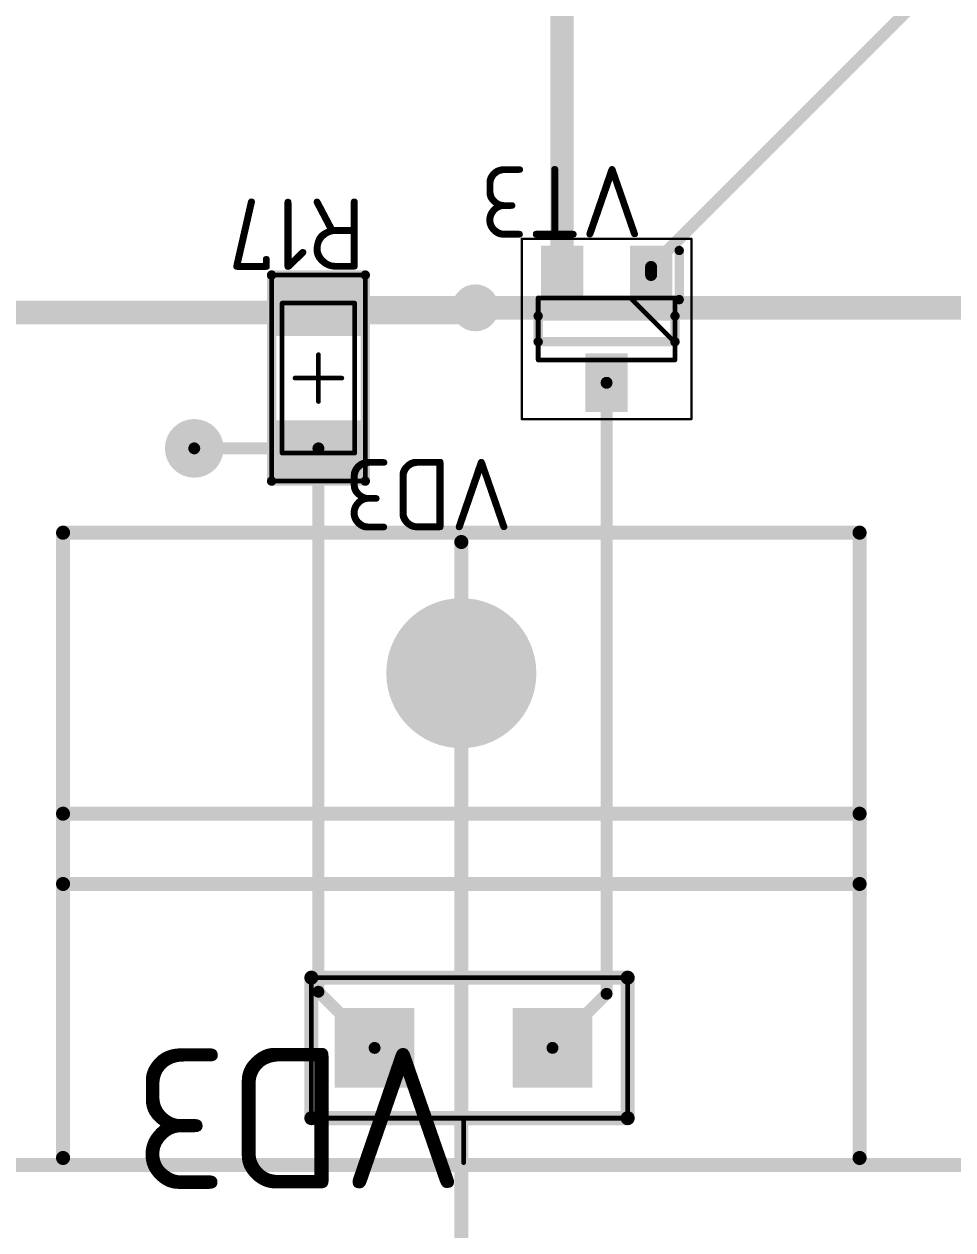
# Model space of a CAD drawing. Header units: inches. Extents: x 0 to 220, y -79 to 15.
# Drawn here: x 60.47 to 80.29, y -51.39 to -25.64 of the extents above; entities that cross this region are included whole.
import ezdxf

# ---------------------------------------------------------------- set-up
doc = ezdxf.new("R2010")
doc.units = ezdxf.units.IN
for name, color, linetype in [('Bottom Layer- Bottom', 5, 'Continuous'), ('Bottom Solder- Bot Mask', 6, 'Continuous'), ('Mechanical 1- Top Assy', 6, 'Continuous'), ('Mechanical 13', 56, 'Continuous'), ('Mechanical 15', 56, 'Continuous'), ('Multi-Layer', 9, 'Continuous'), ('Top Layer- Top', 1, 'Continuous'), ('Top Overlay- Top Silk', 2, 'Continuous'), ('Top Paste- Top Paste', 8, 'Continuous'), ('Top Solder- Top Mask', 216, 'Continuous')]:
    doc.layers.add(name, color=color, linetype=linetype)
doc.styles.add('GOST type B', font='', dxfattribs={"height": 0.2})
doc.styles.get('GOST type B').set_extended_font_data('GOST type B')

# ---------------------------------------------------------------- blocks, each defined once
blk = doc.blocks.new('SOT_23_3_11')
at = {"layer": 'Top Layer- Top'}
for points in [[(-0.52500022, 0.35000057), (0.52500022, 0.35000057), (0.52500022, -0.35000057), (-0.52500022, -0.35000057)], [(1.77500026, -0.6000000699999999), (2.8250007, -0.6000000699999999), (2.8250007, -1.30000121), (1.77500026, -1.30000121)], [(-0.52500022, -1.55000071), (0.52500022, -1.55000071), (0.52500022, -2.25000185), (-0.52500022, -2.25000185)]]:
    blk.add_hatch(color=7, dxfattribs=at).paths.add_polyline_path(points)
at = {"layer": 'Top Paste- Top Paste'}
for points in [[(-0.52500022, 0.35000057), (0.52500022, 0.35000057), (0.52500022, -0.35000057), (-0.52500022, -0.35000057)], [(1.77500026, -0.6000000699999999), (2.8250007, -0.6000000699999999), (2.8250007, -1.30000121), (1.77500026, -1.30000121)], [(-0.52500022, -1.55000071), (0.52500022, -1.55000071), (0.52500022, -2.25000185), (-0.52500022, -2.25000185)]]:
    blk.add_hatch(color=7, dxfattribs=at).paths.add_polyline_path(points)
at = {"layer": 'Top Solder- Top Mask'}
for points in [[(-0.62660022, 0.45160057), (0.62660022, 0.45160057), (0.62660022, -0.45160057), (-0.62660022, -0.45160057)], [(1.67340026, -0.4984000699999999), (2.9266007, -0.4984000699999999), (2.9266007, -1.40160121), (1.67340026, -1.40160121)], [(-0.62660022, -1.44840071), (0.62660022, -1.44840071), (0.62660022, -2.35160185), (-0.62660022, -2.35160185)]]:
    blk.add_hatch(color=7, dxfattribs=at).paths.add_polyline_path(points)
at = {"layer": 'Mechanical 13'}
for points in [[(0.48800004, -0.44000166, 0.0999998, 0.0999998, 0), (1.43800068, 0.50999898, 0.0999998, 0.0999998, 0)], [(0.48800004, -2.41000026, 0.0999998, 0.0999998, 0), (0.48800004, 0.50999898, 0.0999998, 0.0999998, 0)], [(1.81200044, 0.50999898, 0.0999998, 0.0999998, 0), (0.48800004, 0.50999898, 0.0999998, 0.0999998, 0)], [(1.81200044, -2.41000026, 0.0999998, 0.0999998, 0), (1.81200044, 0.50999898, 0.0999998, 0.0999998, 0)], [(1.81200044, -2.41000026, 0.0999998, 0.0999998, 0), (0.48800004, -2.41000026, 0.0999998, 0.0999998, 0)]]:
    blk.add_lwpolyline(points, format="xyseb", dxfattribs=at)
for points in [[(0.4630013599999999, 0.50999898, 0.0499999, 0.0499999, 1), (0.51299872, 0.50999898, 0.0499999, 0.0499999, 1)], [(0.4630013599999999, 0.50999898, 0.0499999, 0.0499999, 1), (0.51299872, 0.50999898, 0.0499999, 0.0499999, 1)], [(1.413002, 0.50999898, 0.0499999, 0.0499999, 1), (1.46299936, 0.50999898, 0.0499999, 0.0499999, 1)], [(1.78700176, 0.50999898, 0.0499999, 0.0499999, 1), (1.83699912, 0.50999898, 0.0499999, 0.0499999, 1)], [(1.78700176, 0.50999898, 0.0499999, 0.0499999, 1), (1.83699912, 0.50999898, 0.0499999, 0.0499999, 1)], [(0.4630013599999999, -0.44000166, 0.0499999, 0.0499999, 1), (0.51299872, -0.44000166, 0.0499999, 0.0499999, 1)], [(0.4630013599999999, -2.41000026, 0.0499999, 0.0499999, 1), (0.51299872, -2.41000026, 0.0499999, 0.0499999, 1)], [(0.4630013599999999, -2.41000026, 0.0499999, 0.0499999, 1), (0.51299872, -2.41000026, 0.0499999, 0.0499999, 1)], [(1.78700176, -2.41000026, 0.0499999, 0.0499999, 1), (1.83699912, -2.41000026, 0.0499999, 0.0499999, 1)], [(1.78700176, -2.41000026, 0.0499999, 0.0499999, 1), (1.83699912, -2.41000026, 0.0499999, 0.0499999, 1)]]:
    blk.add_lwpolyline(points, format="xyseb", close=True, dxfattribs=at)
at = {"layer": 'Mechanical 15'}
for points in [[(-0.77499972, -2.75999956, 0.0499999, 0.0499999, 0), (-0.77499972, 0.8599982799999999, 0.0499999, 0.0499999, 0)], [(3.0750002, 0.8599982799999999, 0.0499999, 0.0499999, 0), (-0.77499972, 0.8599982799999999, 0.0499999, 0.0499999, 0)], [(3.0750002, -2.75999956, 0.0499999, 0.0499999, 0), (3.0750002, 0.8599982799999999, 0.0499999, 0.0499999, 0)], [(3.0750002, -2.75999956, 0.0499999, 0.0499999, 0), (-0.77499972, -2.75999956, 0.0499999, 0.0499999, 0)]]:
    blk.add_lwpolyline(points, format="xyseb", dxfattribs=at)
for points in [[(-0.78749906, 0.8599982799999999, 0.02499868, 0.02499868, 1), (-0.76250038, 0.8599982799999999, 0.02499868, 0.02499868, 1)], [(-0.78749906, 0.8599982799999999, 0.02499868, 0.02499868, 1), (-0.76250038, 0.8599982799999999, 0.02499868, 0.02499868, 1)], [(3.06250086, 0.8599982799999999, 0.02499868, 0.02499868, 1), (3.08749954, 0.8599982799999999, 0.02499868, 0.02499868, 1)], [(3.06250086, 0.8599982799999999, 0.02499868, 0.02499868, 1), (3.08749954, 0.8599982799999999, 0.02499868, 0.02499868, 1)], [(-0.78749906, -2.75999956, 0.02499868, 0.02499868, 1), (-0.76250038, -2.75999956, 0.02499868, 0.02499868, 1)], [(-0.78749906, -2.75999956, 0.02499868, 0.02499868, 1), (-0.76250038, -2.75999956, 0.02499868, 0.02499868, 1)], [(3.06250086, -2.75999956, 0.02499868, 0.02499868, 1), (3.08749954, -2.75999956, 0.02499868, 0.02499868, 1)], [(3.06250086, -2.75999956, 0.02499868, 0.02499868, 1), (3.08749954, -2.75999956, 0.02499868, 0.02499868, 1)]]:
    blk.add_lwpolyline(points, format="xyseb", close=True, dxfattribs=at)
at = {"layer": 'Top Overlay- Top Silk'}
for points in [[(0.52500022, 0.5999987999999999, 0.1999996, 0.1999996, 0), (-0.52500022, 0.5999987999999999, 0.1999996, 0.1999996, 0)], [(0.87499952, -2.41000026, 0.1999996, 0.1999996, 0), (0.87499952, 0.50999898, 0.1999996, 0.1999996, 0)], [(1.42500096, 0.50999898, 0.1999996, 0.1999996, 0), (0.87499952, 0.50999898, 0.1999996, 0.1999996, 0)], [(1.42500096, -2.41000026, 0.1999996, 0.1999996, 0), (1.42500096, 0.50999898, 0.1999996, 0.1999996, 0)], [(1.42500096, -2.41000026, 0.1999996, 0.1999996, 0), (0.87499952, -2.41000026, 0.1999996, 0.1999996, 0)]]:
    blk.add_lwpolyline(points, format="xyseb", dxfattribs=at)
for points in [[(-0.57500012, 0.5999987999999999, 0.0999998, 0.0999998, 1), (-0.47500032, 0.5999987999999999, 0.0999998, 0.0999998, 1)], [(0.47500032, 0.5999987999999999, 0.0999998, 0.0999998, 1), (0.57500012, 0.5999987999999999, 0.0999998, 0.0999998, 1)], [(0.8249996199999998, 0.50999898, 0.0999998, 0.0999998, 1), (0.9249994199999999, 0.50999898, 0.0999998, 0.0999998, 1)], [(0.8249996199999998, 0.50999898, 0.0999998, 0.0999998, 1), (0.9249994199999999, 0.50999898, 0.0999998, 0.0999998, 1)], [(1.37500106, 0.50999898, 0.0999998, 0.0999998, 1), (1.47500086, 0.50999898, 0.0999998, 0.0999998, 1)], [(1.37500106, 0.50999898, 0.0999998, 0.0999998, 1), (1.47500086, 0.50999898, 0.0999998, 0.0999998, 1)], [(0.8249996199999998, -2.41000026, 0.0999998, 0.0999998, 1), (0.9249994199999999, -2.41000026, 0.0999998, 0.0999998, 1)], [(0.8249996199999998, -2.41000026, 0.0999998, 0.0999998, 1), (0.9249994199999999, -2.41000026, 0.0999998, 0.0999998, 1)], [(1.37500106, -2.41000026, 0.0999998, 0.0999998, 1), (1.47500086, -2.41000026, 0.0999998, 0.0999998, 1)], [(1.37500106, -2.41000026, 0.0999998, 0.0999998, 1), (1.47500086, -2.41000026, 0.0999998, 0.0999998, 1)]]:
    blk.add_lwpolyline(points, format="xyseb", close=True, dxfattribs=at)
blk = doc.blocks.new('VSMY2853G_16')
at = {"layer": 'Top Layer- Top'}
for points in [[(-1.14544983, 0.74951209), (-1.14544983, -0.75048745), (-2.64544937, -0.75048745), (-2.64544937, 0.74951209)], [(2.65105769, -0.7498372099999998), (1.15105815, -0.7498372100000001), (1.15105815, 0.7501623299999998), (2.65105769, 0.7501623300000001)]]:
    blk.add_hatch(color=7, dxfattribs=at).paths.add_polyline_path(points)
at = {"layer": 'Top Paste- Top Paste'}
for points in [[(-1.14544983, 0.74951209), (-1.14544983, -0.75048745), (-2.64544937, -0.75048745), (-2.64544937, 0.74951209)], [(2.65105769, -0.7498372099999998), (1.15105815, -0.7498372100000001), (1.15105815, 0.7501623299999998), (2.65105769, 0.7501623300000001)]]:
    blk.add_hatch(color=7, dxfattribs=at).paths.add_polyline_path(points)
at = {"layer": 'Top Solder- Top Mask'}
for points in [[(-1.04384983, 0.85111209), (-1.04384983, -0.85208745), (-2.74704937, -0.85208745), (-2.74704937, 0.85111209)], [(2.75265769, -0.8514372099999997), (1.04945815, -0.8514372100000002), (1.04945815, 0.8517623299999998), (2.75265769, 0.8517623300000001)]]:
    blk.add_hatch(color=7, dxfattribs=at).paths.add_polyline_path(points)
at = {"layer": 'Mechanical 13'}
for points in [[(-3.50000062, 1.49999954, 0.0999998, 0.0999998, 0), (-3.50000062, -1.49999954, 0.0999998, 0.0999998, 0)], [(3.25000112, 1.49999954, 0.0999998, 0.0999998, 0), (-3.50000062, 1.49999954, 0.0999998, 0.0999998, 0)], [(3.25000112, 1.49999954, 0.0999998, 0.0999998, 0), (3.25000112, -1.49999954, 0.0999998, 0.0999998, 0)], [(3.25000112, -1.49999954, 0.0999998, 0.0999998, 0), (-3.50000062, -1.49999954, 0.0999998, 0.0999998, 0)]]:
    blk.add_lwpolyline(points, format="xyseb", dxfattribs=at)
for points in [[(-3.5249993, 1.49999954, 0.0499999, 0.0499999, 1), (-3.475001939999999, 1.49999954, 0.0499999, 0.0499999, 1)], [(-3.5249993, 1.49999954, 0.0499999, 0.0499999, 1), (-3.475001939999999, 1.49999954, 0.0499999, 0.0499999, 1)], [(3.225002439999999, 1.49999954, 0.0499999, 0.0499999, 1), (3.2749998, 1.49999954, 0.0499999, 0.0499999, 1)], [(3.225002439999999, 1.49999954, 0.0499999, 0.0499999, 1), (3.2749998, 1.49999954, 0.0499999, 0.0499999, 1)], [(-3.5249993, -1.49999954, 0.0499999, 0.0499999, 1), (-3.475001939999999, -1.49999954, 0.0499999, 0.0499999, 1)], [(-3.5249993, -1.49999954, 0.0499999, 0.0499999, 1), (-3.475001939999999, -1.49999954, 0.0499999, 0.0499999, 1)], [(3.225002439999999, -1.49999954, 0.0499999, 0.0499999, 1), (3.2749998, -1.49999954, 0.0499999, 0.0499999, 1)], [(3.225002439999999, -1.49999954, 0.0499999, 0.0499999, 1), (3.2749998, -1.49999954, 0.0499999, 0.0499999, 1)]]:
    blk.add_lwpolyline(points, format="xyseb", close=True, dxfattribs=at)
at = {"layer": 'Top Overlay- Top Silk'}
for points in [[(0, 2.44996462, 0.0999998, 0.0999998, 0), (0, 1.49999954, 0.0999998, 0.0999998, 0)], [(3.25000112, 1.49999954, 0.2999994, 0.2999994, 0), (-3.50000062, 1.49999954, 0.2999994, 0.2999994, 0)], [(-3.50000062, 1.49999954, 0.2999994, 0.2999994, 0), (-3.50000062, -1.49999954, 0.2999994, 0.2999994, 0)], [(3.25000112, 1.49999954, 0.2999994, 0.2999994, 0), (3.25000112, -1.49999954, 0.2999994, 0.2999994, 0)], [(3.25000112, -1.49999954, 0.2999994, 0.2999994, 0), (-3.50000062, -1.49999954, 0.2999994, 0.2999994, 0)]]:
    blk.add_lwpolyline(points, format="xyseb", dxfattribs=at)
for points in [[(-0.02499868, 2.44996462, 0.0499999, 0.0499999, 1), (0.02499868, 2.44996462, 0.0499999, 0.0499999, 1)], [(-3.5749992, 1.49999954, 0.1499997, 0.1499997, 1), (-3.42500204, 1.49999954, 0.1499997, 0.1499997, 1)], [(-3.5749992, 1.49999954, 0.1499997, 0.1499997, 1), (-3.42500204, 1.49999954, 0.1499997, 0.1499997, 1)], [(-0.02499868, 1.49999954, 0.0499999, 0.0499999, 1), (0.02499868, 1.49999954, 0.0499999, 0.0499999, 1)], [(3.17500254, 1.49999954, 0.1499997, 0.1499997, 1), (3.3249997, 1.49999954, 0.1499997, 0.1499997, 1)], [(3.17500254, 1.49999954, 0.1499997, 0.1499997, 1), (3.3249997, 1.49999954, 0.1499997, 0.1499997, 1)], [(-3.5749992, -1.49999954, 0.1499997, 0.1499997, 1), (-3.42500204, -1.49999954, 0.1499997, 0.1499997, 1)], [(-3.5749992, -1.49999954, 0.1499997, 0.1499997, 1), (-3.42500204, -1.49999954, 0.1499997, 0.1499997, 1)], [(3.17500254, -1.49999954, 0.1499997, 0.1499997, 1), (3.3249997, -1.49999954, 0.1499997, 0.1499997, 1)], [(3.17500254, -1.49999954, 0.1499997, 0.1499997, 1), (3.3249997, -1.49999954, 0.1499997, 0.1499997, 1)]]:
    blk.add_lwpolyline(points, format="xyseb", close=True, dxfattribs=at)
at = {"layer": 'Mechanical 13', "style": 'GOST type B'}
blk.add_text('VD3', height=2.99999908, dxfattribs=at).set_placement((0, 0))
blk = doc.blocks.new('1206_21')
at = {"layer": 'Top Layer- Top'}
for points in [[(-1.99999981, -0.7999996699999999), (-1.99999981, 0.7999996699999999), (-0.9999992699999999, 0.7999996699999999), (-0.9999992699999999, -0.7999996699999999)], [(0.9999992699999999, -0.7999996699999999), (0.9999992699999999, 0.7999996699999999), (1.99999981, 0.7999996699999999), (1.99999981, -0.7999996699999999)]]:
    blk.add_hatch(color=7, dxfattribs=at).paths.add_polyline_path(points)
at = {"layer": 'Top Paste- Top Paste'}
for points in [[(-1.99999981, -0.7999996699999999), (-1.99999981, 0.7999996699999999), (-0.9999992699999999, 0.7999996699999999), (-0.9999992699999999, -0.7999996699999999)], [(0.9999992699999999, -0.7999996699999999), (0.9999992699999999, 0.7999996699999999), (1.99999981, 0.7999996699999999), (1.99999981, -0.7999996699999999)]]:
    blk.add_hatch(color=7, dxfattribs=at).paths.add_polyline_path(points)
at = {"layer": 'Top Solder- Top Mask'}
for points in [[(-2.10159981, -0.90159967), (-2.10159981, 0.90159967), (-0.89839927, 0.90159967), (-0.89839927, -0.90159967)], [(0.89839927, -0.90159967), (0.89839927, 0.90159967), (2.10159981, 0.90159967), (2.10159981, -0.90159967)]]:
    blk.add_hatch(color=7, dxfattribs=at).paths.add_polyline_path(points)
at = {"layer": 'Mechanical 13'}
for points in [[(-1.60000188, 0.77499972, 0.0999998, 0.0999998, 0), (-1.60000188, -0.77499972, 0.0999998, 0.0999998, 0)], [(-1.60000188, 0.77499972, 0.0999998, 0.0999998, 0), (1.59999934, 0.77499972, 0.0999998, 0.0999998, 0)], [(1.59999934, 0.77499972, 0.0999998, 0.0999998, 0), (1.59999934, -0.77499972, 0.0999998, 0.0999998, 0)], [(-1.60000188, -0.77499972, 0.0999998, 0.0999998, 0), (1.59999934, -0.77499972, 0.0999998, 0.0999998, 0)]]:
    blk.add_lwpolyline(points, format="xyseb", dxfattribs=at)
for points in [[(-1.62500056, 0.77499972, 0.0499999, 0.0499999, 1), (-1.5750032, 0.77499972, 0.0499999, 0.0499999, 1)], [(-1.62500056, 0.77499972, 0.0499999, 0.0499999, 1), (-1.5750032, 0.77499972, 0.0499999, 0.0499999, 1)], [(1.57500066, 0.77499972, 0.0499999, 0.0499999, 1), (1.62499802, 0.77499972, 0.0499999, 0.0499999, 1)], [(1.57500066, 0.77499972, 0.0499999, 0.0499999, 1), (1.62499802, 0.77499972, 0.0499999, 0.0499999, 1)], [(-1.62500056, -0.77499972, 0.0499999, 0.0499999, 1), (-1.5750032, -0.77499972, 0.0499999, 0.0499999, 1)], [(-1.62500056, -0.77499972, 0.0499999, 0.0499999, 1), (-1.5750032, -0.77499972, 0.0499999, 0.0499999, 1)], [(1.57500066, -0.77499972, 0.0499999, 0.0499999, 1), (1.62499802, -0.77499972, 0.0499999, 0.0499999, 1)], [(1.57500066, -0.77499972, 0.0499999, 0.0499999, 1), (1.62499802, -0.77499972, 0.0499999, 0.0499999, 1)]]:
    blk.add_lwpolyline(points, format="xyseb", close=True, dxfattribs=at)
at = {"layer": 'Mechanical 15'}
for points in [[(-2.20000068, 1.00000054, 0.0999998, 0.0999998, 0), (2.20000068, 1.00000054, 0.0999998, 0.0999998, 0)], [(-2.20000068, 1.00000054, 0.0999998, 0.0999998, 0), (-2.20000068, -1.00000054, 0.0999998, 0.0999998, 0)], [(2.20000068, 1.00000054, 0.0999998, 0.0999998, 0), (2.20000068, -1.00000054, 0.0999998, 0.0999998, 0)], [(0, 0.499999, 0.0999998, 0.0999998, 0), (0, -0.50000154, 0.0999998, 0.0999998, 0)], [(-0.499999, 0, 0.0999998, 0.0999998, 0), (0.50000154, 0, 0.0999998, 0.0999998, 0)], [(-2.20000068, -1.00000054, 0.0999998, 0.0999998, 0), (2.20000068, -1.00000054, 0.0999998, 0.0999998, 0)]]:
    blk.add_lwpolyline(points, format="xyseb", dxfattribs=at)
for points in [[(-2.22499936, 1.00000054, 0.0499999, 0.0499999, 1), (-2.175002, 1.00000054, 0.0499999, 0.0499999, 1)], [(-2.22499936, 1.00000054, 0.0499999, 0.0499999, 1), (-2.175002, 1.00000054, 0.0499999, 0.0499999, 1)], [(2.175002, 1.00000054, 0.0499999, 0.0499999, 1), (2.22499936, 1.00000054, 0.0499999, 0.0499999, 1)], [(2.175002, 1.00000054, 0.0499999, 0.0499999, 1), (2.22499936, 1.00000054, 0.0499999, 0.0499999, 1)], [(-0.02499868, 0.499999, 0.0499999, 0.0499999, 1), (0.02499868, 0.499999, 0.0499999, 0.0499999, 1)], [(-0.5249976799999999, 0, 0.0499999, 0.0499999, 1), (-0.47500032, 0, 0.0499999, 0.0499999, 1)], [(0.47500286, 0, 0.0499999, 0.0499999, 1), (0.52500022, 0, 0.0499999, 0.0499999, 1)], [(-0.02499868, -0.50000154, 0.0499999, 0.0499999, 1), (0.02499868, -0.50000154, 0.0499999, 0.0499999, 1)], [(-2.22499936, -1.00000054, 0.0499999, 0.0499999, 1), (-2.175002, -1.00000054, 0.0499999, 0.0499999, 1)], [(-2.22499936, -1.00000054, 0.0499999, 0.0499999, 1), (-2.175002, -1.00000054, 0.0499999, 0.0499999, 1)], [(2.175002, -1.00000054, 0.0499999, 0.0499999, 1), (2.22499936, -1.00000054, 0.0499999, 0.0499999, 1)], [(2.175002, -1.00000054, 0.0499999, 0.0499999, 1), (2.22499936, -1.00000054, 0.0499999, 0.0499999, 1)]]:
    blk.add_lwpolyline(points, format="xyseb", close=True, dxfattribs=at)
at = {"layer": 'Top Overlay- Top Silk'}
for points in [[(-2.20000068, 1.00000054, 0.1999996, 0.1999996, 0), (2.20000068, 1.00000054, 0.1999996, 0.1999996, 0)], [(-2.20000068, 1.00000054, 0.1999996, 0.1999996, 0), (-2.20000068, -1.00000054, 0.1999996, 0.1999996, 0)], [(2.20000068, 1.00000054, 0.1999996, 0.1999996, 0), (2.20000068, -1.00000054, 0.1999996, 0.1999996, 0)], [(-2.20000068, -1.00000054, 0.1999996, 0.1999996, 0), (2.20000068, -1.00000054, 0.1999996, 0.1999996, 0)]]:
    blk.add_lwpolyline(points, format="xyseb", dxfattribs=at)
for points in [[(-2.25000058, 1.00000054, 0.0999998, 0.0999998, 1), (-2.15000078, 1.00000054, 0.0999998, 0.0999998, 1)], [(-2.25000058, 1.00000054, 0.0999998, 0.0999998, 1), (-2.15000078, 1.00000054, 0.0999998, 0.0999998, 1)], [(2.15000078, 1.00000054, 0.0999998, 0.0999998, 1), (2.25000058, 1.00000054, 0.0999998, 0.0999998, 1)], [(2.15000078, 1.00000054, 0.0999998, 0.0999998, 1), (2.25000058, 1.00000054, 0.0999998, 0.0999998, 1)], [(-2.25000058, -1.00000054, 0.0999998, 0.0999998, 1), (-2.15000078, -1.00000054, 0.0999998, 0.0999998, 1)], [(-2.25000058, -1.00000054, 0.0999998, 0.0999998, 1), (-2.15000078, -1.00000054, 0.0999998, 0.0999998, 1)], [(2.15000078, -1.00000054, 0.0999998, 0.0999998, 1), (2.25000058, -1.00000054, 0.0999998, 0.0999998, 1)], [(2.15000078, -1.00000054, 0.0999998, 0.0999998, 1), (2.25000058, -1.00000054, 0.0999998, 0.0999998, 1)]]:
    blk.add_lwpolyline(points, format="xyseb", close=True, dxfattribs=at)
blk = doc.blocks.new('________68')
at = {"layer": 'Bottom Layer- Bottom'}
h = blk.add_hatch(color=7, dxfattribs=at)
edge = h.paths.add_edge_path()
edge.add_arc((39.00000074, 8.500000779999999), 1.49999954, 0, 360)
at = {"layer": 'Bottom Solder- Bot Mask'}
h = blk.add_hatch(color=7, dxfattribs=at)
edge = h.paths.add_edge_path()
edge.add_arc((39.00000074, 8.500000779999999), 1.60159954, 0, 360)
at = {"layer": 'Multi-Layer'}
h = blk.add_hatch(color=9, dxfattribs=at)
edge = h.paths.add_edge_path()
edge.add_arc((39.00000074, 8.500000779999999), 1.49999954, 0, 360)
at = {"layer": 'Top Layer- Top'}
h = blk.add_hatch(color=7, dxfattribs=at)
edge = h.paths.add_edge_path()
edge.add_arc((39.00000074, 8.500000779999999), 1.49999954, 0, 360)
at = {"layer": 'Top Solder- Top Mask'}
h = blk.add_hatch(color=7, dxfattribs=at)
edge = h.paths.add_edge_path()
edge.add_arc((39.00000074, 8.500000779999999), 1.60159954, 0, 360)
at = {"layer": 'Mechanical 1- Top Assy'}
blk.add_lwpolyline([(0.0999998, 8.500000779999999, 0.2999994, 0.2999994, 0), (41.80000022, 8.4999957, 0.2999994, 0.2999994, 0)], format="xyseb", dxfattribs=at)
blk.add_lwpolyline([(41.72500164, 8.4999957, 0.1499997, 0.1499997, 1), (41.8749988, 8.4999957, 0.1499997, 0.1499997, 1)], format="xyseb", close=True, dxfattribs=at)
at = {"layer": 'Top Overlay- Top Silk'}
for points in [[(28.65004938, 16.99999648, 0.2999994, 0.2999994, 0), (41.99999219999999, 16.99999648, 0.2999994, 0.2999994, 0)], [(34.49999958, 16.99999902, 0.2999994, 0.2999994, 0), (34.50000212, 0, 0.2999994, 0.2999994, 0)], [(35.99999912, 16.99999902, 0.2999994, 0.2999994, 0), (35.99999912, 0, 0.2999994, 0.2999994, 0)], [(41.99999219999999, 16.99999648, 0.2999994, 0.2999994, 0), (41.99999982, -2.54e-06, 0.2999994, 0.2999994, 0)], [(28.65004938, -2.54e-06, 0.2999994, 0.2999994, 0), (41.99999982, -2.54e-06, 0.2999994, 0.2999994, 0)]]:
    blk.add_lwpolyline(points, format="xyseb", dxfattribs=at)
for points in [[(28.5750508, 16.99999648, 0.1499997, 0.1499997, 1), (28.72504795999999, 16.99999648, 0.1499997, 0.1499997, 1)], [(34.425001, 16.99999902, 0.1499997, 0.1499997, 1), (34.57499816, 16.99999902, 0.1499997, 0.1499997, 1)], [(35.92500054, 16.99999902, 0.1499997, 0.1499997, 1), (36.0749977, 16.99999902, 0.1499997, 0.1499997, 1)], [(41.92499362, 16.99999648, 0.1499997, 0.1499997, 1), (42.07499078, 16.99999648, 0.1499997, 0.1499997, 1)], [(41.92499362, 16.99999648, 0.1499997, 0.1499997, 1), (42.07499078, 16.99999648, 0.1499997, 0.1499997, 1)], [(28.5750508, -2.54e-06, 0.1499997, 0.1499997, 1), (28.72504795999999, -2.54e-06, 0.1499997, 0.1499997, 1)], [(34.42500354, 0, 0.1499997, 0.1499997, 1), (34.5750007, 0, 0.1499997, 0.1499997, 1)], [(35.92500054, 0, 0.1499997, 0.1499997, 1), (36.0749977, 0, 0.1499997, 0.1499997, 1)], [(41.92500123999999, -2.54e-06, 0.1499997, 0.1499997, 1), (42.0749984, -2.54e-06, 0.1499997, 0.1499997, 1)], [(41.92500123999999, -2.54e-06, 0.1499997, 0.1499997, 1), (42.0749984, -2.54e-06, 0.1499997, 0.1499997, 1)]]:
    blk.add_lwpolyline(points, format="xyseb", close=True, dxfattribs=at)

msp = doc.modelspace()

# ---------------------------------------------------------------- hatches: boundary and pattern name
at = {"layer": 'Bottom Layer- Bottom'}
h = msp.add_hatch(color=7, dxfattribs=at)
edge = h.paths.add_edge_path()
edge.add_arc((70.0999995, -31.7000001), 0.3999992, 0, 360)
h = msp.add_hatch(color=7, dxfattribs=at)
edge = h.paths.add_edge_path()
edge.add_arc((64.10000133999999, -34.70000172), 0.52500276, 0, 360)
at = {"layer": 'Bottom Solder- Bot Mask'}
h = msp.add_hatch(color=7, dxfattribs=at)
edge = h.paths.add_edge_path()
edge.add_arc((70.0999995, -31.7000001), 0.5015992, 0, 360)
h = msp.add_hatch(color=7, dxfattribs=at)
edge = h.paths.add_edge_path()
edge.add_arc((64.10000133999999, -34.70000172), 0.62660276, 0, 360)
at = {"layer": 'Multi-Layer'}
h = msp.add_hatch(color=9, dxfattribs=at)
edge = h.paths.add_edge_path()
edge.add_arc((64.10000133999999, -34.70000172), 0.52500276, 0, 360)
at = {"layer": 'Top Layer- Top'}
h = msp.add_hatch(color=7, dxfattribs=at)
edge = h.paths.add_edge_path()
edge.add_arc((70.0999995, -31.7000001), 0.3999992, 0, 360)
h = msp.add_hatch(color=7, dxfattribs=at)
edge = h.paths.add_edge_path()
edge.add_arc((64.10000133999999, -34.70000172), 0.52500276, 0, 360)
at = {"layer": 'Top Solder- Top Mask'}
h = msp.add_hatch(color=7, dxfattribs=at)
edge = h.paths.add_edge_path()
edge.add_arc((70.0999995, -31.7000001), 0.5015992, 0, 360)
h = msp.add_hatch(color=7, dxfattribs=at)
edge = h.paths.add_edge_path()
edge.add_arc((64.10000133999999, -34.70000172), 0.62660276, 0, 360)

# ---------------------------------------------------------------- linework, layer by layer
at = {"layer": 'Bottom Layer- Bottom'}
for points in [[(50.51881946, -31.7987807, 0.499999, 0.499999, 0), (69.92003796, -31.7987807, 0.499999, 0.499999, 0)], [(69.92003796, -31.7987807, 0.499999, 0.499999, 0), (70.01881856, -31.7000001, 0.499999, 0.499999, 0)], [(70.01881856, -31.7000001, 0.499999, 0.499999, 0), (86.69000442, -31.7000001, 0.499999, 0.499999, 0)]]:
    msp.add_lwpolyline(points, format="xyseb", dxfattribs=at)
for points in [[(69.79503948, -31.7987807, 0.2499995, 0.2499995, 1), (70.04503644, -31.7987807, 0.2499995, 0.2499995, 1)], [(69.79503948, -31.7987807, 0.2499995, 0.2499995, 1), (70.04503644, -31.7987807, 0.2499995, 0.2499995, 1)], [(69.89382008, -31.7000001, 0.2499995, 0.2499995, 1), (70.14381703999999, -31.7000001, 0.2499995, 0.2499995, 1)], [(69.89382008, -31.7000001, 0.2499995, 0.2499995, 1), (70.14381703999999, -31.7000001, 0.2499995, 0.2499995, 1)]]:
    msp.add_lwpolyline(points, format="xyseb", close=True, dxfattribs=at)
at = {"layer": 'Mechanical 1- Top Assy'}
msp.add_lwpolyline([(0, -50.0000016, 0.1999996, 0.1999996, 0), (219.99999942, -50.0000016, 0.1999996, 0.1999996, 0)], format="xyseb", dxfattribs=at)
at = {"layer": 'Mechanical 13'}
msp.add_lwpolyline([(0, -50.0000016, 0.2999994, 0.2999994, 0), (219.99998672, -50.0000016, 0.2999994, 0.2999994, 0)], format="xyseb", dxfattribs=at)
at = {"layer": 'Top Layer- Top'}
for points in [[(71.9499958, -31.0000015, 0.499999, 0.499999, 0), (71.9499958, -14.65000372, 0.499999, 0.499999, 0)], [(73.84999708, -30.82500312, 0.254, 0.254, 0), (79.80000042, -24.87499978, 0.254, 0.254, 0)], [(73.84999708, -31.0000015, 0.254, 0.254, 0), (73.84999708, -30.82500312, 0.254, 0.254, 0)], [(66.74999604, -31.70000264, 0.499999, 0.499999, 0), (66.74999858, -31.7000001, 0.499999, 0.499999, 0)], [(66.74999858, -31.7000001, 0.499999, 0.499999, 0), (70.0999995, -31.7000001, 0.499999, 0.499999, 0)], [(72.89999897999999, -46.34496192, 0.254, 0.254, 0), (72.89999897999999, -33.30000198, 0.254, 0.254, 0)], [(64.10000133999999, -34.70000172, 0.254, 0.254, 0), (66.74999604, -34.70000172, 0.254, 0.254, 0)], [(66.74999604, -46.30122312, 0.254, 0.254, 0), (66.74999604, -34.70000172, 0.254, 0.254, 0)], [(66.74999604, -46.30122312, 0.254, 0.254, 0), (67.94893954, -47.50016661999999, 0.254, 0.254, 0)], [(71.7454496, -47.49951129999999, 0.254, 0.254, 0), (72.89999897999999, -46.34496192, 0.254, 0.254, 0)]]:
    msp.add_lwpolyline(points, format="xyseb", dxfattribs=at)
for points in [[(71.82499732, -31.0000015, 0.2499995, 0.2499995, 1), (72.07499428, -31.0000015, 0.2499995, 0.2499995, 1)], [(73.78649707999999, -30.82500312, 0.127, 0.127, 1), (73.91349708, -30.82500312, 0.127, 0.127, 1)], [(73.78649707999999, -30.82500312, 0.127, 0.127, 1), (73.91349708, -30.82500312, 0.127, 0.127, 1)], [(73.78649707999999, -31.0000015, 0.127, 0.127, 1), (73.91349708, -31.0000015, 0.127, 0.127, 1)], [(66.62499756, -31.70000264, 0.2499995, 0.2499995, 1), (66.87499452, -31.70000264, 0.2499995, 0.2499995, 1)], [(66.6250001, -31.7000001, 0.2499995, 0.2499995, 1), (66.87499706, -31.7000001, 0.2499995, 0.2499995, 1)], [(66.6250001, -31.7000001, 0.2499995, 0.2499995, 1), (66.87499706, -31.7000001, 0.2499995, 0.2499995, 1)], [(69.97500102, -31.7000001, 0.2499995, 0.2499995, 1), (70.22499798, -31.7000001, 0.2499995, 0.2499995, 1)], [(72.83649898, -33.30000198, 0.127, 0.127, 1), (72.96349898, -33.30000198, 0.127, 0.127, 1)], [(64.03650134, -34.70000172, 0.127, 0.127, 1), (64.16350134, -34.70000172, 0.127, 0.127, 1)], [(66.68649604, -34.70000172, 0.127, 0.127, 1), (66.81349603999999, -34.70000172, 0.127, 0.127, 1)], [(66.68649604, -34.70000172, 0.127, 0.127, 1), (66.81349603999999, -34.70000172, 0.127, 0.127, 1)], [(66.68649604, -46.30122312, 0.127, 0.127, 1), (66.81349603999999, -46.30122312, 0.127, 0.127, 1)], [(66.68649604, -46.30122312, 0.127, 0.127, 1), (66.81349603999999, -46.30122312, 0.127, 0.127, 1)], [(72.83649898, -46.34496192, 0.127, 0.127, 1), (72.96349898, -46.34496192, 0.127, 0.127, 1)], [(72.83649898, -46.34496192, 0.127, 0.127, 1), (72.96349898, -46.34496192, 0.127, 0.127, 1)], [(67.88543954, -47.50016661999999, 0.127, 0.127, 1), (68.01243953999999, -47.50016661999999, 0.127, 0.127, 1)], [(71.6819496, -47.49951129999999, 0.127, 0.127, 1), (71.80894959999999, -47.49951129999999, 0.127, 0.127, 1)]]:
    msp.add_lwpolyline(points, format="xyseb", close=True, dxfattribs=at)

# ---------------------------------------------------------------- block references
for name, p, rotation in [('SOT_23_3_11', (73.84999708, -31.0000015), 270), ('1206_21', (66.74999604, -33.20000218), 90), ('________68', (78.30000088, -78.50001572), 90), ('VSMY2853G_16', (69.84999746, -47.50000152), 180)]:
    msp.add_blockref(name, p, dxfattribs=dict(rotation=rotation))

# ---------------------------------------------------------------- texts
at = {"layer": 'Top Overlay- Top Silk', "style": 'GOST type B'}
for s, p in [('VT3', (73.67496059999999, -28.67194418)), ('R17', (67.74458638, -29.3655496)), ('VD3', (70.88621332, -34.92422784))]:
    msp.add_text(s, height=1.524, rotation=180, dxfattribs=at).set_placement(p)

doc.saveas('drawing.dxf')
